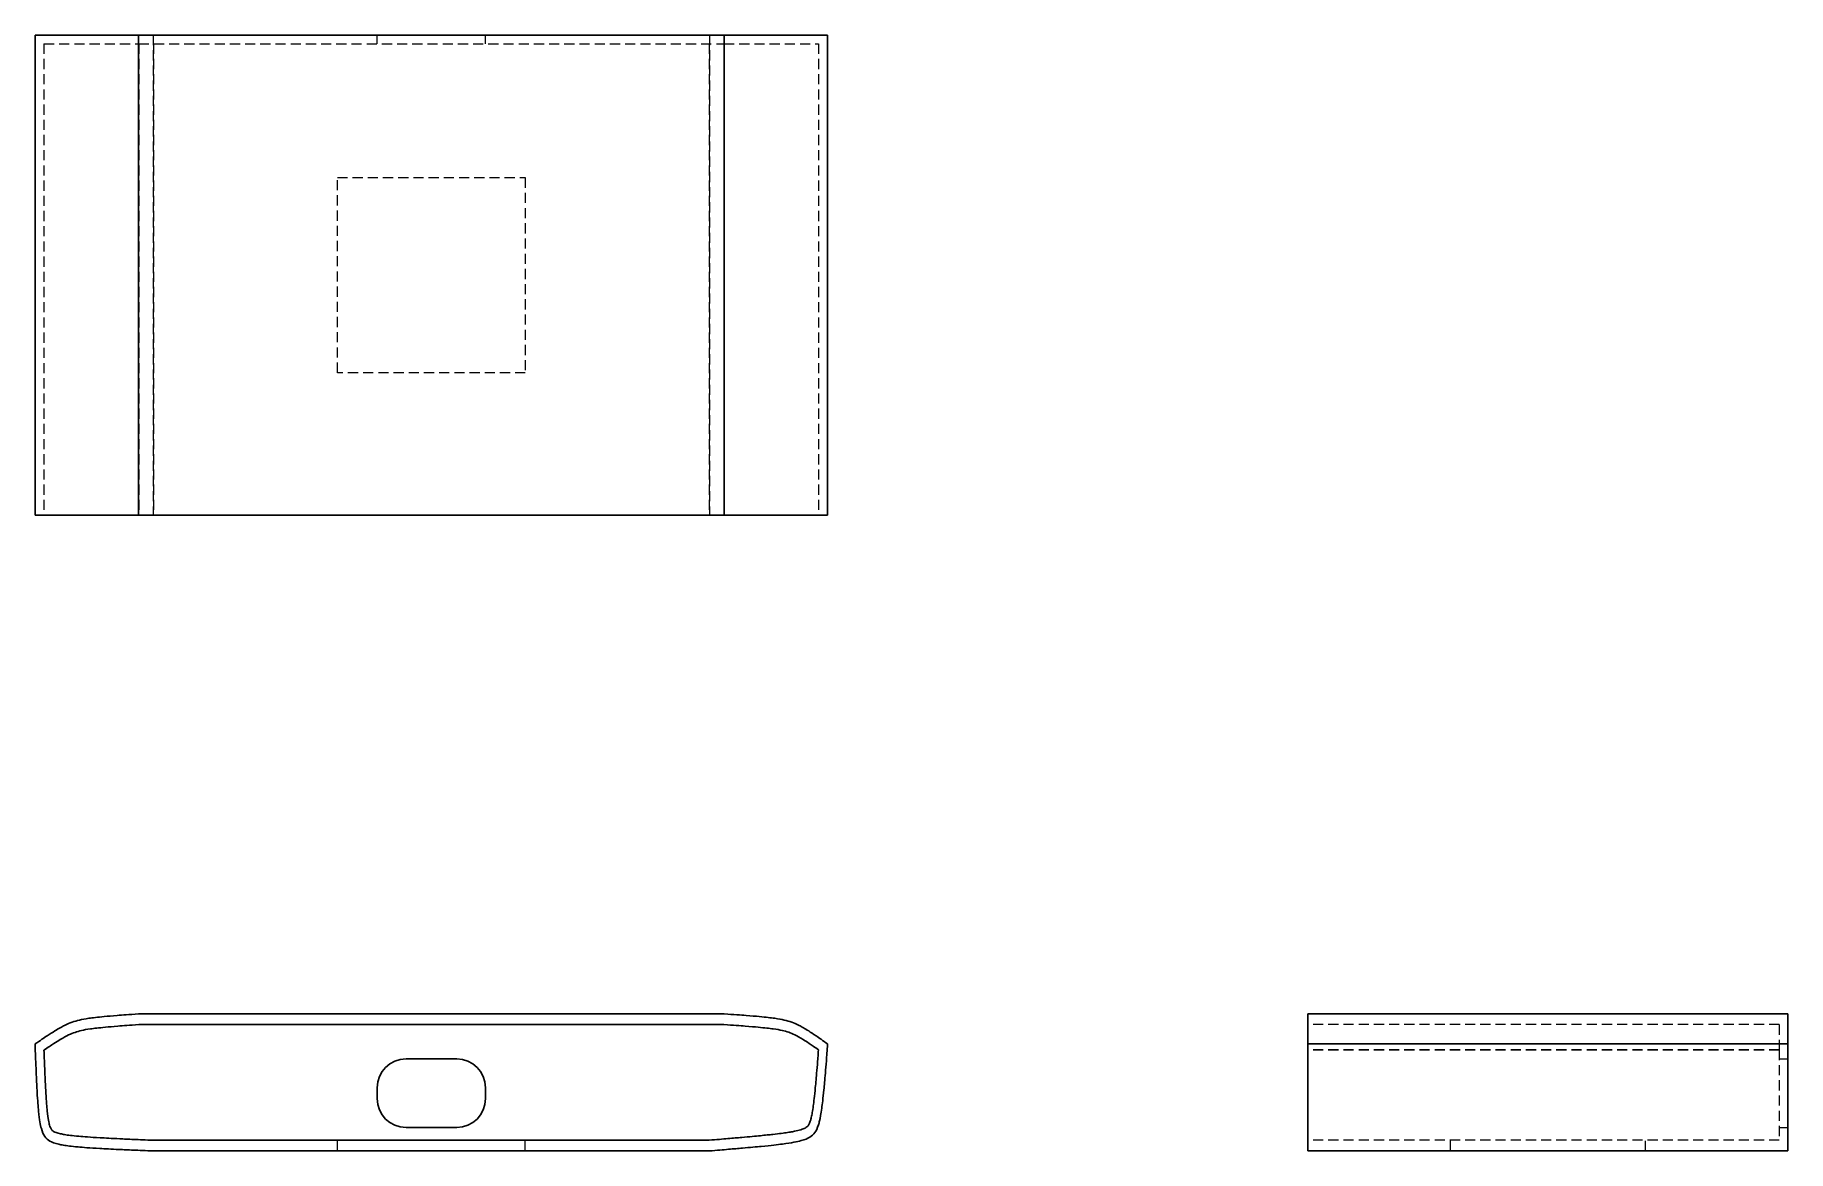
# Model space of a CAD drawing. Header units: millimetres. Extents: x 33 to 253, y 48 to 188.
import ezdxf

# ---------------------------------------------------------------- set-up
doc = ezdxf.new("R2010")
doc.units = ezdxf.units.MM
doc.linetypes.add('HIDDEN', pattern=[1.905, 1.27, -0.635])

msp = doc.modelspace()

# ---------------------------------------------------------------- linework, layer by layer
at = {"color": 7, "linetype": 'Continuous', "lineweight": 25}
for p, q in [((33.41, 188.09), (33.41, 127.91)), ((46.37, 188.09), (46.37, 127.91)), ((46.37, 188.09), (119.78, 188.09)), ((119.78, 188.09), (119.78, 127.91)), ((132.74, 188.09), (132.74, 127.91)), ((119.78, 127.91), (46.37, 127.91)), ((119.78, 65.44), (46.37, 65.44)), ((46.4, 64.1), (119.75, 64.1)), ((253.09, 65.44), (192.91, 65.44)), ((253.09, 61.67), (192.91, 61.67)), ((79.9, 59.8), (86.25, 59.8)), ((76.28, 54.82), (76.28, 56.18)), ((89.87, 56.18), (89.87, 54.82)), ((86.25, 51.2), (79.9, 51.2)), ((117.89, 49.61), (48.24, 49.61)), ((48.22, 48.27), (117.93, 48.27)), ((253.09, 48.27), (192.91, 48.27))]:
    msp.add_line(p, q, dxfattribs=at)
at = {"color": 7, "linetype": 'HIDDEN', "lineweight": 18}
for p, q in [((34.53, 187), (34.53, 127.91)), ((46.4, 187), (119.75, 187)), ((46.4, 187), (46.4, 127.91)), ((48.22, 188.09), (48.22, 127.91)), ((48.24, 187), (48.24, 127.91)), ((76.28, 187), (76.28, 188.09)), ((89.87, 187), (89.87, 188.09)), ((117.89, 187), (117.89, 127.91)), ((117.93, 188.09), (117.93, 127.91)), ((119.75, 187), (119.75, 127.91)), ((131.59, 187), (131.59, 127.91)), ((71.3, 170.22), (94.85, 170.22)), ((71.3, 145.78), (71.3, 170.22)), ((94.85, 170.22), (94.85, 145.78)), ((94.85, 145.78), (71.3, 145.78)), ((252, 64.1), (192.91, 64.1)), ((252, 60.93), (192.91, 60.93)), ((252, 60.9), (192.91, 60.9)), ((252, 59.8), (253.09, 59.8)), ((252, 51.2), (253.09, 51.2)), ((71.3, 48.27), (71.3, 49.61)), ((94.85, 48.27), (94.85, 49.61)), ((252, 49.61), (192.91, 49.61)), ((210.78, 48.27), (210.78, 49.61)), ((235.22, 48.27), (235.22, 49.61))]:
    msp.add_line(p, q, dxfattribs=at)
at = {"color": 7, "linetype": 'Continuous', "lineweight": 25}
for centre, start, end in [((79.9, 56.18), 90, 180), ((86.25, 56.18), 0, 90), ((79.9, 54.82), 180, 270), ((86.25, 54.82), 270, 0)]:
    msp.add_arc(centre, 3.62, start, end, dxfattribs=at)
for points, knots in [([(33.41, 188.09), (34.07, 188.09), (35, 188.09), (36.21, 188.09), (37.53, 188.09), (38.57, 188.09), (40.07, 188.09), (41.5, 188.09), (43.54, 188.09), (45.18, 188.09), (46.37, 188.09)], [-1.458311, -1.458311, -1.458311, -1.458311, -1.354146, -1.249981, -1.041651, -0.62499, -0.41666, -0.20833, -0.104165, 0, 0, 0, 0]), ([(119.78, 188.09), (121, 188.09), (122.67, 188.09), (124.76, 188.09), (126.77, 188.09), (127.94, 188.09), (129.13, 188.09), (130.04, 188.09), (131.21, 188.09), (132.11, 188.09), (132.74, 188.09)], [-1.459637, -1.459637, -1.459637, -1.459637, -1.355377, -1.251117, -1.042598, -0.625559, -0.417039, -0.20852, -0.10426, 0, 0, 0, 0]), ([(46.37, 127.91), (45.18, 127.91), (43.54, 127.91), (41.5, 127.91), (40.07, 127.91), (38.57, 127.91), (37.53, 127.91), (36.21, 127.91), (35, 127.91), (34.07, 127.91), (33.41, 127.91)], [-1.458311, -1.458311, -1.458311, -1.458311, -1.354146, -1.249981, -1.041651, -0.83332, -0.41666, -0.20833, -0.104165, 0, 0, 0, 0]), ([(132.74, 127.91), (132.11, 127.91), (131.21, 127.91), (130.04, 127.91), (129.13, 127.91), (127.94, 127.91), (126.77, 127.91), (124.76, 127.91), (122.67, 127.91), (121, 127.91), (119.78, 127.91)], [-1.459637, -1.459637, -1.459637, -1.459637, -1.355377, -1.251117, -1.042598, -0.834078, -0.417039, -0.20852, -0.10426, 0, 0, 0, 0]), ([(46.37, 65.44), (45.18, 65.36), (43.54, 65.24), (41.5, 65.06), (40.07, 64.89), (38.57, 64.6), (37.53, 64.24), (36.21, 63.52), (35, 62.75), (34.07, 62.12), (33.41, 61.67)], [-1.458311, -1.458311, -1.458311, -1.458311, -1.354146, -1.249981, -1.041651, -0.83332, -0.41666, -0.20833, -0.104165, 0, 0, 0, 0]), ([(34.53, 60.9), (35.05, 61.25), (35.43, 61.51), (35.75, 61.71), (36.07, 61.92), (36.33, 62.08), (36.56, 62.22), (37.01, 62.49), (37.33, 62.66), (37.62, 62.8), (38.2, 63.07), (38.63, 63.22), (39.25, 63.36), (39.55, 63.43), (39.91, 63.5), (40.36, 63.56), (40.81, 63.63), (41.37, 63.69), (42.22, 63.77), (42.65, 63.81), (43.15, 63.86), (43.8, 63.91), (44.45, 63.96), (45.25, 64.02), (46.4, 64.1)], [0.03429, 0.03429, 0.03429, 0.03429, 0.135942, 0.135942, 0.135942, 0.237595, 0.237595, 0.237595, 0.440901, 0.440901, 0.440901, 0.847512, 0.847512, 0.847512, 1.050817, 1.050817, 1.050817, 1.254123, 1.254123, 1.254123, 1.355776, 1.355776, 1.355776, 1.457428, 1.457428, 1.457428, 1.457428]), ([(119.75, 64.1), (120.93, 64.02), (121.75, 63.96), (122.41, 63.91), (123.07, 63.86), (123.59, 63.81), (124.02, 63.77), (124.89, 63.69), (125.45, 63.63), (125.91, 63.56), (126.37, 63.5), (126.73, 63.43), (127.04, 63.36), (127.65, 63.23), (128.08, 63.08), (128.64, 62.81), (128.92, 62.67), (129.23, 62.5), (129.67, 62.23), (129.88, 62.1), (130.13, 61.94), (130.43, 61.74), (130.74, 61.53), (131.1, 61.28), (131.59, 60.93)], [0.000845, 0.000845, 0.000845, 0.000845, 0.102406, 0.102406, 0.102406, 0.203967, 0.203967, 0.203967, 0.407089, 0.407089, 0.407089, 0.61021, 0.61021, 0.61021, 1.016454, 1.016454, 1.016454, 1.219576, 1.219576, 1.219576, 1.321137, 1.321137, 1.321137, 1.422697, 1.422697, 1.422697, 1.422697]), ([(132.74, 61.67), (132.11, 62.12), (131.21, 62.75), (130.04, 63.52), (129.13, 64.04), (127.94, 64.54), (126.77, 64.82), (124.76, 65.06), (122.67, 65.24), (121, 65.36), (119.78, 65.44)], [-1.459637, -1.459637, -1.459637, -1.459637, -1.355377, -1.251117, -1.042598, -0.834078, -0.417039, -0.20852, -0.10426, 0, 0, 0, 0]), ([(192.91, 61.67), (192.91, 62.12), (192.91, 62.75), (192.91, 63.52), (192.91, 64.04), (192.91, 64.54), (192.91, 64.82), (192.91, 65.06), (192.91, 65.24), (192.91, 65.36), (192.91, 65.44)], [-1.459637, -1.459637, -1.459637, -1.459637, -1.355377, -1.251117, -1.042598, -0.834078, -0.417039, -0.20852, -0.10426, 0, 0, 0, 0]), ([(253.09, 65.44), (253.09, 65.36), (253.09, 65.24), (253.09, 65.06), (253.09, 64.82), (253.09, 64.54), (253.09, 64.04), (253.09, 63.52), (253.09, 62.75), (253.09, 62.12), (253.09, 61.67)], [-1.459637, -1.459637, -1.459637, -1.459637, -1.355377, -1.251117, -1.042598, -0.625559, -0.417039, -0.20852, -0.10426, 0, 0, 0, 0]), ([(33.41, 61.67), (33.44, 60.8), (33.5, 59.38), (33.58, 57.28), (33.71, 54.88), (33.85, 53.09), (34.02, 51.83), (34.25, 50.78), (34.6, 50.03), (35.21, 49.47), (35.99, 49.18), (37.12, 48.95), (38.36, 48.79), (40.63, 48.62), (43.31, 48.48), (45.66, 48.37), (47.25, 48.31), (48.22, 48.27)], [0, 0, 0, 0, 0.044567, 0.089134, 0.178269, 0.356537, 0.534806, 0.713074, 1.069612, 1.426149, 1.782686, 1.901532, 2.139223, 2.317492, 2.406626, 2.451193, 2.495761, 2.495761, 2.495761, 2.495761]), ([(117.93, 48.27), (118.87, 48.35), (120.41, 48.48), (122.68, 48.67), (124.55, 48.85), (126.05, 49.01), (127.46, 49.18), (128.58, 49.36), (129.73, 49.62), (130.55, 49.96), (131.16, 50.51), (131.5, 51.19), (131.77, 52.17), (131.97, 53.24), (132.2, 55.18), (132.41, 57.47), (132.57, 59.48), (132.68, 60.84), (132.74, 61.67)], [-2.423758, -2.423758, -2.423758, -2.423758, -2.380477, -2.337195, -2.250632, -2.16407, -2.077507, -1.904381, -1.731256, -1.385005, -1.038753, -0.692502, -0.577085, -0.346251, -0.173126, -0.086563, -0.043281, 0, 0, 0, 0]), ([(192.91, 48.27), (192.91, 48.35), (192.91, 48.48), (192.91, 48.67), (192.91, 48.85), (192.91, 49.01), (192.91, 49.18), (192.91, 49.36), (192.91, 49.62), (192.91, 49.96), (192.91, 50.51), (192.91, 51.19), (192.91, 52.17), (192.91, 53.24), (192.91, 55.18), (192.91, 57.47), (192.91, 59.48), (192.91, 60.84), (192.91, 61.67)], [-2.423758, -2.423758, -2.423758, -2.423758, -2.380477, -2.337195, -2.250632, -2.16407, -2.077507, -1.904381, -1.731256, -1.385005, -1.038753, -0.692502, -0.577085, -0.346251, -0.173126, -0.086563, -0.043281, 0, 0, 0, 0]), ([(253.09, 61.67), (253.09, 60.84), (253.09, 59.48), (253.09, 57.47), (253.09, 55.18), (253.09, 53.24), (253.09, 52.17), (253.09, 51.19), (253.09, 50.51), (253.09, 49.96), (253.09, 49.62), (253.09, 49.36), (253.09, 49.18), (253.09, 49.01), (253.09, 48.85), (253.09, 48.67), (253.09, 48.48), (253.09, 48.35), (253.09, 48.27)], [-2.423758, -2.423758, -2.423758, -2.423758, -2.380477, -2.337195, -2.250632, -2.077507, -1.846673, -1.731256, -1.385005, -1.038753, -0.692502, -0.519377, -0.346251, -0.259688, -0.173126, -0.086563, -0.043281, 0, 0, 0, 0]), ([(48.24, 49.61), (47.28, 49.65), (46.49, 49.68), (45.8, 49.71), (45.12, 49.74), (44.54, 49.77), (44.02, 49.79), (43.5, 49.82), (43.06, 49.84), (42.66, 49.86), (42.26, 49.88), (41.9, 49.9), (41.58, 49.92), (40.94, 49.95), (40.43, 49.99), (40, 50.02), (39.56, 50.05), (39.2, 50.08), (38.89, 50.11), (38.47, 50.14), (38.13, 50.18), (37.85, 50.21), (37.56, 50.25), (37.32, 50.28), (37.12, 50.32), (36.92, 50.35), (36.74, 50.38), (36.6, 50.42), (36.15, 50.52), (35.9, 50.62), (35.74, 50.71), (35.66, 50.76), (35.61, 50.8), (35.56, 50.84), (35.52, 50.88), (35.49, 50.91), (35.45, 50.96), (35.44, 50.98), (35.42, 51.01), (35.41, 51.03), (35.36, 51.12), (35.3, 51.25), (35.23, 51.48), (35.19, 51.64), (35.14, 51.84), (35.09, 52.12), (35.04, 52.4), (34.99, 52.76), (34.94, 53.28), (34.91, 53.54), (34.89, 53.83), (34.86, 54.19), (34.83, 54.55), (34.8, 54.97), (34.77, 55.5), (34.75, 55.77), (34.74, 56.06), (34.72, 56.39), (34.7, 56.72), (34.69, 57.08), (34.67, 57.5), (34.65, 57.92), (34.63, 58.4), (34.6, 58.95), (34.58, 59.5), (34.55, 60.14), (34.53, 60.9)], [-2.495491, -2.495491, -2.495491, -2.495491, -2.4512, -2.4512, -2.4512, -2.406909, -2.406909, -2.406909, -2.362617, -2.362617, -2.362617, -2.318326, -2.318326, -2.318326, -2.229743, -2.229743, -2.229743, -2.141161, -2.141161, -2.141161, -2.02305, -2.02305, -2.02305, -1.90494, -1.90494, -1.90494, -1.78683, -1.78683, -1.78683, -1.432499, -1.432499, -1.432499, -1.255334, -1.255334, -1.255334, -1.078169, -1.078169, -1.078169, -0.989586, -0.989586, -0.989586, -0.723838, -0.723838, -0.723838, -0.546673, -0.546673, -0.546673, -0.369507, -0.369507, -0.369507, -0.280925, -0.280925, -0.280925, -0.192342, -0.192342, -0.192342, -0.14805, -0.14805, -0.14805, -0.103759, -0.103759, -0.103759, -0.059468, -0.059468, -0.059468, -0.015176, -0.015176, -0.015176, -0.015176]), ([(131.59, 60.93), (131.54, 60.22), (131.49, 59.62), (131.45, 59.09), (131.41, 58.57), (131.37, 58.12), (131.33, 57.72), (131.3, 57.33), (131.27, 56.98), (131.24, 56.67), (131.21, 56.35), (131.18, 56.08), (131.16, 55.83), (131.11, 55.32), (131.07, 54.92), (131.02, 54.58), (130.98, 54.24), (130.95, 53.95), (130.91, 53.71), (130.87, 53.38), (130.82, 53.12), (130.78, 52.9), (130.74, 52.69), (130.7, 52.51), (130.67, 52.36), (130.63, 52.21), (130.6, 52.09), (130.56, 51.99), (130.5, 51.79), (130.44, 51.66), (130.39, 51.57), (130.37, 51.53), (130.34, 51.49), (130.32, 51.46), (130.29, 51.43), (130.27, 51.4), (130.24, 51.37), (130.18, 51.31), (130.11, 51.25), (130, 51.19), (129.95, 51.16), (129.88, 51.12), (129.81, 51.09), (129.65, 51.02), (129.45, 50.94), (129.16, 50.87), (128.94, 50.81), (128.67, 50.75), (128.32, 50.68), (128.14, 50.65), (127.95, 50.62), (127.72, 50.58), (127.49, 50.55), (127.23, 50.51), (126.93, 50.47), (126.63, 50.43), (126.28, 50.39), (125.86, 50.34), (125.65, 50.32), (125.42, 50.29), (125.16, 50.27), (124.91, 50.24), (124.63, 50.21), (124.32, 50.18), (124.01, 50.15), (123.67, 50.12), (123.28, 50.08), (122.9, 50.04), (122.46, 50), (121.97, 49.96), (121.47, 49.92), (120.91, 49.87), (120.24, 49.81), (119.91, 49.78), (119.55, 49.75), (119.17, 49.72), (118.78, 49.69), (118.36, 49.65), (117.89, 49.61)], [0.016003, 0.016003, 0.016003, 0.016003, 0.058989, 0.058989, 0.058989, 0.101974, 0.101974, 0.101974, 0.14496, 0.14496, 0.14496, 0.187946, 0.187946, 0.187946, 0.273917, 0.273917, 0.273917, 0.359888, 0.359888, 0.359888, 0.474517, 0.474517, 0.474517, 0.589145, 0.589145, 0.589145, 0.703774, 0.703774, 0.703774, 0.933031, 0.933031, 0.933031, 1.047659, 1.047659, 1.047659, 1.162287, 1.162287, 1.162287, 1.391544, 1.391544, 1.391544, 1.506173, 1.506173, 1.506173, 1.73543, 1.73543, 1.73543, 1.907372, 1.907372, 1.907372, 1.993344, 1.993344, 1.993344, 2.079315, 2.079315, 2.079315, 2.165286, 2.165286, 2.165286, 2.208272, 2.208272, 2.208272, 2.251258, 2.251258, 2.251258, 2.294243, 2.294243, 2.294243, 2.337229, 2.337229, 2.337229, 2.380215, 2.380215, 2.380215, 2.401708, 2.401708, 2.401708, 2.4232, 2.4232, 2.4232, 2.4232])]:
    msp.add_open_spline(points, degree=3, knots=knots, dxfattribs=at)
at = {"color": 7, "linetype": 'HIDDEN', "lineweight": 18}
for points, knots in [([(34.53, 187), (35.05, 187), (35.43, 187), (35.75, 187), (36.07, 187), (36.33, 187), (36.56, 187), (37.01, 187), (37.33, 187), (37.62, 187), (38.2, 187), (38.63, 187), (39.25, 187), (39.55, 187), (39.91, 187), (40.36, 187), (40.81, 187), (41.37, 187), (42.22, 187), (42.65, 187), (43.15, 187), (43.8, 187), (44.45, 187), (45.25, 187), (46.4, 187)], [-2.986862, -2.986862, -2.986862, -2.986862, -2.773753, -2.773753, -2.773753, -2.560643, -2.560643, -2.560643, -2.134425, -2.134425, -2.134425, -1.281988, -1.281988, -1.281988, -0.85577, -0.85577, -0.85577, -0.429552, -0.429552, -0.429552, -0.216443, -0.216443, -0.216443, -0.003334, -0.003334, -0.003334, -0.003334]), ([(119.75, 187), (120.93, 187), (121.75, 187), (122.41, 187), (123.07, 187), (123.59, 187), (124.02, 187), (124.89, 187), (125.45, 187), (125.91, 187), (126.37, 187), (126.73, 187), (127.04, 187), (127.65, 187), (128.08, 187), (128.64, 187), (128.92, 187), (129.23, 187), (129.67, 187), (129.88, 187), (130.13, 187), (130.43, 187), (130.74, 187), (131.1, 187), (131.59, 187)], [-1.99906, -1.99906, -1.99906, -1.99906, -1.862025, -1.862025, -1.862025, -1.724989, -1.724989, -1.724989, -1.450918, -1.450918, -1.450918, -1.176848, -1.176848, -1.176848, -0.628706, -0.628706, -0.628706, -0.354635, -0.354635, -0.354635, -0.217599, -0.217599, -0.217599, -0.080564, -0.080564, -0.080564, -0.080564]), ([(252, 64.1), (252, 64.02), (252, 63.96), (252, 63.91), (252, 63.86), (252, 63.81), (252, 63.77), (252, 63.69), (252, 63.63), (252, 63.56), (252, 63.5), (252, 63.43), (252, 63.36), (252, 63.23), (252, 63.08), (252, 62.81), (252, 62.67), (252, 62.5), (252, 62.23), (252, 62.1), (252, 61.94), (252, 61.74), (252, 61.53), (252, 61.28), (252, 60.93)], [-1.99906, -1.99906, -1.99906, -1.99906, -1.862025, -1.862025, -1.862025, -1.724989, -1.724989, -1.724989, -1.450918, -1.450918, -1.450918, -1.176848, -1.176848, -1.176848, -0.628706, -0.628706, -0.628706, -0.354635, -0.354635, -0.354635, -0.217599, -0.217599, -0.217599, -0.080564, -0.080564, -0.080564, -0.080564]), ([(252, 60.93), (252, 60.22), (252, 59.62), (252, 59.09), (252, 58.57), (252, 58.12), (252, 57.72), (252, 57.33), (252, 56.98), (252, 56.67), (252, 56.35), (252, 56.08), (252, 55.83), (252, 55.32), (252, 54.92), (252, 54.58), (252, 54.24), (252, 53.95), (252, 53.71), (252, 53.38), (252, 53.12), (252, 52.9), (252, 52.69), (252, 52.51), (252, 52.36), (252, 52.21), (252, 52.09), (252, 51.99), (252, 51.79), (252, 51.66), (252, 51.57), (252, 51.53), (252, 51.49), (252, 51.46), (252, 51.43), (252, 51.4), (252, 51.37), (252, 51.31), (252, 51.25), (252, 51.19), (252, 51.16), (252, 51.12), (252, 51.09), (252, 51.02), (252, 50.94), (252, 50.87), (252, 50.81), (252, 50.75), (252, 50.68), (252, 50.65), (252, 50.62), (252, 50.58), (252, 50.55), (252, 50.51), (252, 50.47), (252, 50.43), (252, 50.39), (252, 50.34), (252, 50.32), (252, 50.29), (252, 50.27), (252, 50.24), (252, 50.21), (252, 50.18), (252, 50.15), (252, 50.12), (252, 50.08), (252, 50.04), (252, 50), (252, 49.96), (252, 49.92), (252, 49.87), (252, 49.81), (252, 49.78), (252, 49.75), (252, 49.72), (252, 49.69), (252, 49.65), (252, 49.61)], [-8.548301, -8.548301, -8.548301, -8.548301, -8.395724, -8.395724, -8.395724, -8.243147, -8.243147, -8.243147, -8.090571, -8.090571, -8.090571, -7.937994, -7.937994, -7.937994, -7.63284, -7.63284, -7.63284, -7.327686, -7.327686, -7.327686, -6.920815, -6.920815, -6.920815, -6.513943, -6.513943, -6.513943, -6.107072, -6.107072, -6.107072, -5.293329, -5.293329, -5.293329, -4.886457, -4.886457, -4.886457, -4.479586, -4.479586, -4.479586, -3.665843, -3.665843, -3.665843, -3.258971, -3.258971, -3.258971, -2.445228, -2.445228, -2.445228, -1.834921, -1.834921, -1.834921, -1.529767, -1.529767, -1.529767, -1.224613, -1.224613, -1.224613, -0.91946, -0.91946, -0.91946, -0.766883, -0.766883, -0.766883, -0.614306, -0.614306, -0.614306, -0.461729, -0.461729, -0.461729, -0.309152, -0.309152, -0.309152, -0.156576, -0.156576, -0.156576, -0.080287, -0.080287, -0.080287, -0.003999, -0.003999, -0.003999, -0.003999])]:
    msp.add_open_spline(points, degree=3, knots=knots, dxfattribs=at)

doc.saveas('drawing.dxf')
